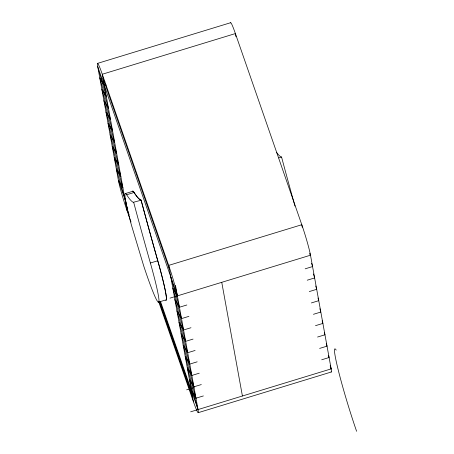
<?xml version="1.0" encoding="UTF-8"?>
<svg xmlns="http://www.w3.org/2000/svg" width="454" height="454" viewBox="0 0 454 454"><rect width="100%" height="100%" fill="white"/><g stroke="black" fill="none" stroke-linecap="round" stroke-linejoin="round"><path stroke-width="0.68" d="M97.559 63.378L230.677 22.7M102.054 81.743L103.398 81.328M103.654 81.828L104.885 81.448M106.191 85.051L104.341 85.613L99.767 77.867L108.472 108.353L103.898 100.606L112.609 131.087L108.035 123.34L116.74 153.827L112.166 146.08L120.872 176.566L116.298 168.82L125.003 199.3M104.119 93.11L105.464 92.701M106.185 104.477L107.53 104.068M108.251 115.849L109.596 115.435M110.322 127.216L111.661 126.808M112.388 138.583L113.733 138.175M114.453 149.956L115.798 149.542M116.519 161.323L117.864 160.909M118.585 172.69L119.93 172.282M120.65 184.057L121.995 183.649M125.514 193.512L132.909 191.253A57.022 3.797 73 0 1 134.049 192.496A353.666 23.551 73 0 0 140.683 200.061L141.126 200.225A353.933 23.568 73 0 0 157.844 260.999A57.028 3.797 73 0 1 165.699 300.219M132.313 191.804A57.022 3.797 73 0 1 133.975 192.258A353.666 23.551 73 0 0 141.052 199.981L142.352 204.856A353.933 23.568 73 0 0 157.771 260.755A57.022 3.797 73 0 1 165.619 299.969L158.225 302.239L156.948 300.525A57.028 3.797 73 0 1 143.776 266.158L131.473 225.252A57.022 3.797 73 0 1 126.655 194.76L134.049 192.502M278.864 157.873L281.565 157.044A353.933 23.568 73 0 0 294.975 206.088M126.655 194.76A353.666 23.551 73 0 0 133.289 202.319L141.115 200.22M158.225 302.239A57.028 3.797 73 0 0 150.376 263.019L157.771 260.755M175.096 292.001L176.441 291.593M169.989 298.136L310.496 255.199A23.25 1.549 73 0 0 301.791 224.719L235.393 33.568A23.25 1.549 73 0 0 230.536 22.927M177.162 303.374L178.507 302.96M190.975 327.726L183.581 329.984L174.875 299.498L179.449 307.245L186.844 304.986M305.167 268.83L312.562 266.566L311.62 263.258M179.228 314.741L180.573 314.333M193.041 339.093L185.646 341.351L176.941 310.865L181.515 318.612L188.909 316.353M307.233 280.197L314.633 277.939L313.493 273.961M181.294 326.108L182.639 325.7M309.299 291.564L316.699 289.306L315.751 285.992M183.359 337.481L184.704 337.067M311.365 302.937L318.765 300.673L318.004 298.023M185.425 348.848L186.77 348.434M199.238 373.199L191.843 375.458L183.138 344.972L187.712 352.718L195.107 350.46M313.436 314.304L320.83 312.046M187.491 360.215L188.836 359.806M201.304 384.566L193.909 386.825L185.204 356.345L189.778 364.091L197.172 361.827M315.502 325.671L322.896 323.413L322.136 320.762M189.556 371.582L190.901 371.173M317.567 337.038L324.962 334.78L324.394 332.793M191.622 382.955L192.967 382.54M319.633 348.411L327.028 346.147L326.267 343.496M186.651 389.844L194.045 387.58M193.688 394.322L195.033 393.913M191.401 390.446L195.975 398.192L203.369 395.933M321.699 359.778L329.093 357.519L328.526 355.527M190.646 411.823L331.159 368.886L310.496 255.199L309.81 253.224M198.188 412.686L331.301 372.008M309.844 254.092L310.496 255.199M131.013 222.029L127.069 210.667A23.25 1.549 73 0 1 118.363 180.187L97.701 66.5A23.25 1.549 73 0 1 102.275 74.246L168.678 265.391A23.25 1.549 73 0 1 177.383 295.877L172.809 288.131L181.515 318.612M183.581 329.984L179.007 322.238L187.712 352.718M185.646 341.351L181.072 333.605L189.778 364.091M191.843 375.458L187.269 367.712L195.975 398.192M193.909 386.825L189.335 379.079L198.04 409.565A23.25 1.549 73 0 1 193.466 401.818L158.645 301.564M330.245 366.247L331.159 368.886A23.25 1.549 73 0 1 331.045 371.854M102.967 78.037L169.365 269.182M177.383 295.877L97.701 66.5L106.406 96.986L101.832 89.239L110.538 119.72L105.969 111.973L114.675 142.46L110.101 134.713L118.806 165.194L114.232 157.447L122.938 187.933L118.363 180.187L126.394 203.313M160.523 301.558L198.04 409.565L175.454 285.265M125.69 203.091L127.778 209.107M160.052 302.006L192.093 394.237M126.382 206.882L129.169 214.901M159.348 301.785L192.78 398.027M319.883 308.731L320.637 311.382M330.211 365.572L331.159 368.886M170.744 276.764L179.449 307.245M133.72 202.478L134.957 207.115A353.933 23.568 73 0 0 150.376 263.014M302.25 227.244L301.791 224.719L168.678 265.391L193.466 401.818M235.966 36.729L235.393 33.568L102.275 74.246L127.069 210.667M221.756 282.32L242.413 396.001M356.606 431.3A57.028 3.797 73 0 1 338.616 371.508A57.028 3.797 73 0 1 336.181 350.119M281.565 157.044A353.666 23.551 73 0 1 276.605 152.431"/></g></svg>
